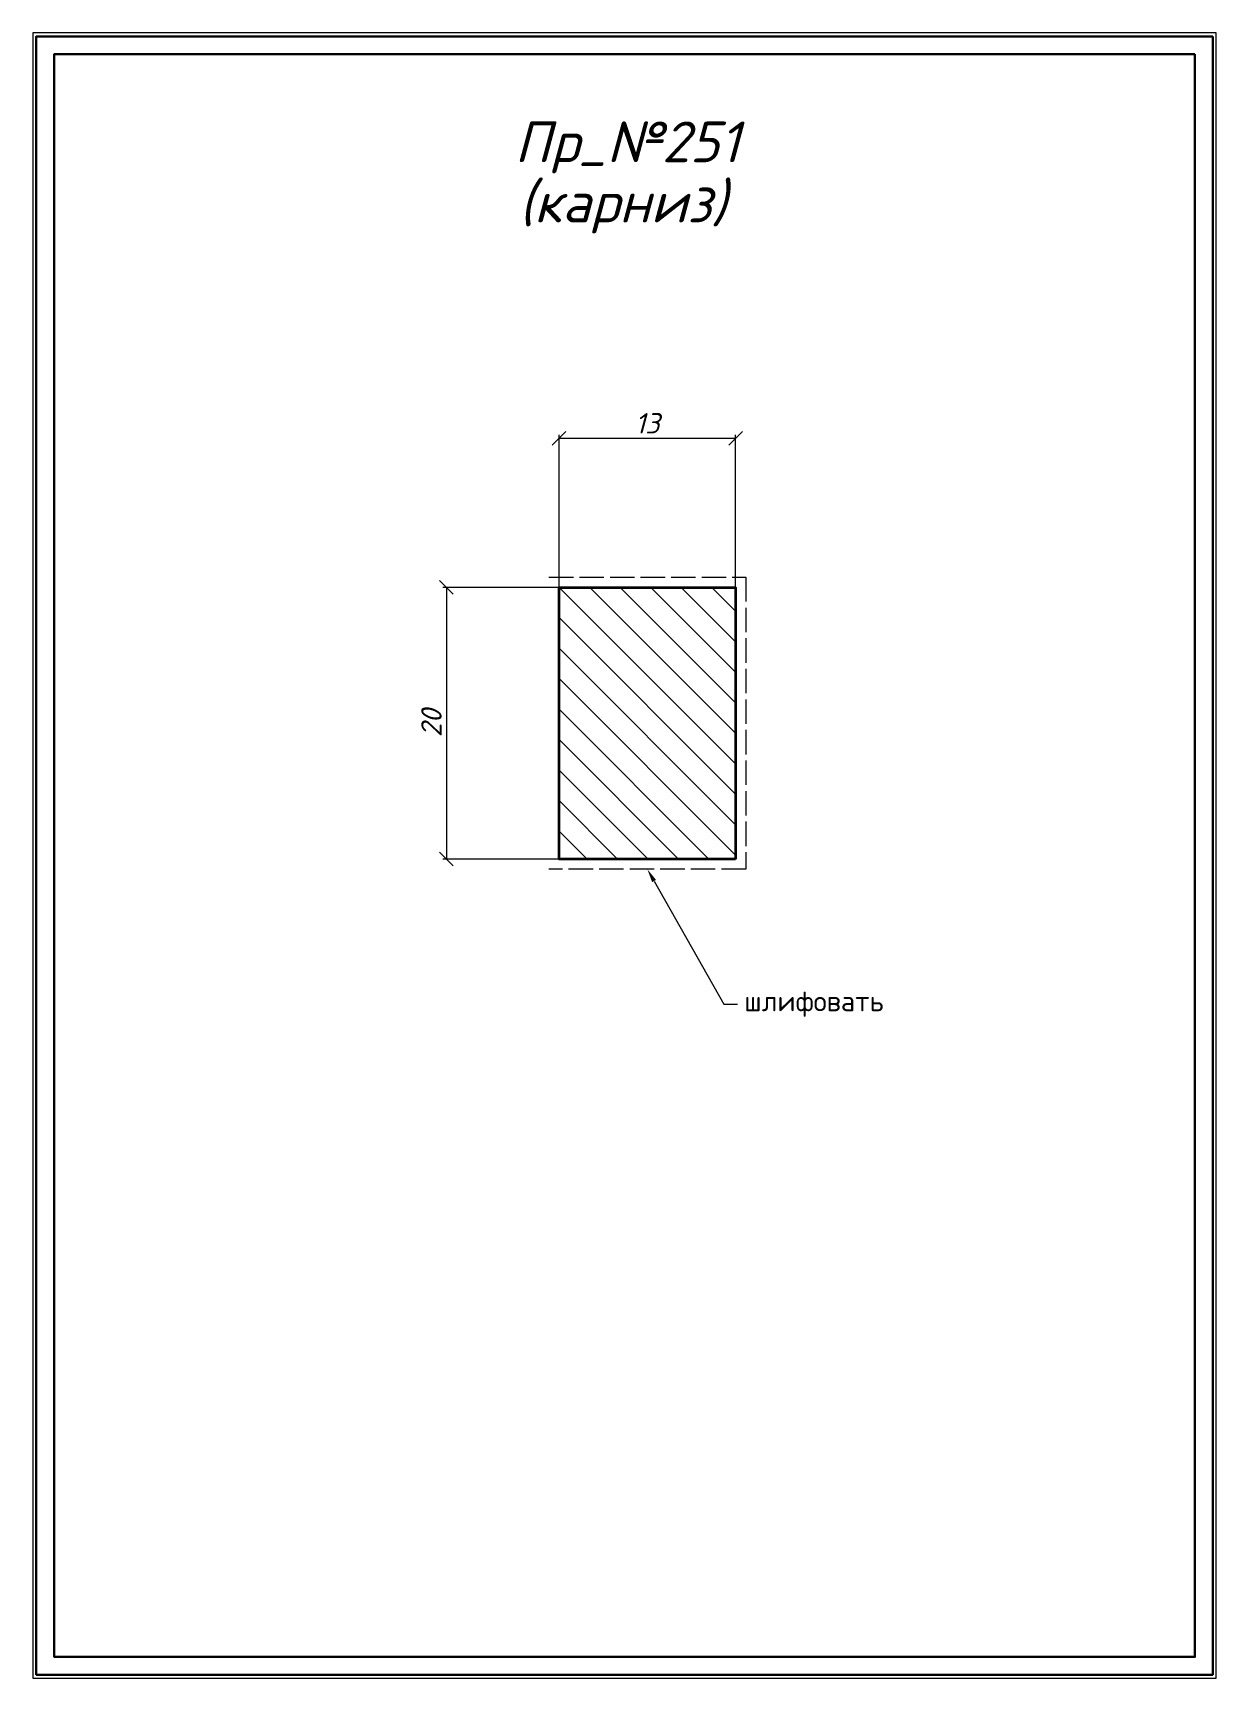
# Model space of a CAD drawing. Header units: millimetres. Extents: x 867 to 954, y -1308 to -1187.
import ezdxf
from ezdxf import colors
from ezdxf.entities.mleader import LeaderData, LeaderLine
from ezdxf.math import Vec2, Vec3

# ---------------------------------------------------------------- set-up
doc = ezdxf.new("R2010")
doc.units = ezdxf.units.MM
doc.linetypes.add('ACAD_ISO02W100', pattern=[15, 12, -3])
doc.layers.get('0').update_dxf_attribs({"lineweight": 13})
for name, color, linetype, lineweight in [('профили', 1, 'Continuous', 35), ('служебный слой ЛИНИИ ПУНКТИРНЫЕ', 7, 'ACAD_ISO02W100', 13), ('служебный слой НАДПИСИ', 7, 'Continuous', 13), ('служебный слой РАЗМЕРЫ', 7, 'Continuous', 9), ('служебный слой ШТАМП', 7, 'Continuous', 30), ('служебный слой ШТРИХОВКА', 7, 'Continuous', 5)]:
    doc.layers.add(name, color=color, linetype=linetype, lineweight=lineweight)
doc.styles.add('ЕСКД', font='isocpeur.ttf', dxfattribs={"oblique": 15})
doc.styles.add('ЕСКД профили текст', font='isocpeur.ttf')
doc.dimstyles.new('ЕСКД', dxfattribs={"dimtxt": 3.5, "dimasz": 2.5, "dimexe": 0.25, "dimexo": 0, "dimgap": 0.35, "dimtad": 1, "dimdec": 1, "dimzin": 9, "dimtxsty": 'ЕСКД', "dimblk": 'OBLIQUE', "dimcen": 0, "dimclrd": 256, "dimclre": 256, "dimclrt": 256, "dimadec": 1, "dimazin": 0, "dimtfac": 1, "dimtdec": 1, "dimtmove": 0, "dimatfit": 3, "dimldrblk": 'DOTSMALL', "dimfxl": 1, "dimlwd": -1, "dimlwe": -1, "dimarcsym": 0})

# ---------------------------------------------------------------- blocks, each defined once
blk = doc.blocks.new('_OBLIQUE')
at = {"color": 0, "linetype": 'ByBlock'}
blk.add_line((-0.5, -0.5), (0.5, 0.5), dxfattribs=at)
blk = doc.blocks.new('*D4')
at = {"layer": 'Defpoints', "color": 0, "transparency": 16777216}
for p in [(906.05, -1227.4), (897.75, -1247.4), (906.05, -1247.4)]:
    blk.add_point(p, dxfattribs=at)
at = {"layer": 'служебный слой РАЗМЕРЫ', "transparency": 16777216}
for p, q in [((906.05, -1227.4), (897.5, -1227.4)), ((897.75, -1227.4), (897.75, -1247.4)), ((906.05, -1247.4), (897.5, -1247.4))]:
    blk.add_line(p, q, dxfattribs=at)
for p, rotation in [((897.75, -1227.4), 90), ((897.75, -1247.4), 270)]:
    blk.add_blockref('_OBLIQUE', p, dxfattribs=dict(at, rotation=rotation))
at = {"layer": 'служебный слой РАЗМЕРЫ', "transparency": 16777216, "insert": (896.65, -1237.4), "char_height": 1.5, "attachment_point": 5, "rotation": 90, "style": 'ЕСКД'}
blk.add_mtext('20', dxfattribs=at)
blk = doc.blocks.new('_DotSmall')
at = {"color": 0, "linetype": 'ByBlock', "lineweight": -3, "const_width": 0.5}
blk.add_lwpolyline([(-0.0625, 0, 1), (0.0625, 0, 1)], format="xyb", close=True, dxfattribs=at)

msp = doc.modelspace()

# ---------------------------------------------------------------- hatches: boundary and pattern name
at = {"layer": 'служебный слой ШТРИХОВКА'}
h = msp.add_hatch(dxfattribs=at)
h.set_pattern_fill('ANSI31', color=256, scale=0.5, angle=90, style=0)
h.set_pattern_definition([(135, (-1.1199, 0.8301), (-1.122532, -1.122532), [])])
h.paths.add_polyline_path([(906.05, -1227.4), (906.05, -1247.4), (919.05, -1247.4), (919.05, -1227.4)])

# ---------------------------------------------------------------- linework, layer by layer
at = {"layer": 'профили', "ltscale": 100}
msp.add_lwpolyline([(919.05, -1247.4), (906.05, -1247.4), (906.05, -1227.4), (919.05, -1227.4)], close=True, dxfattribs=at)
at = {"layer": 'служебный слой ЛИНИИ ПУНКТИРНЫЕ', "ltscale": 0.15}
msp.add_lwpolyline([(905.3, -1226.65), (919.8, -1226.65), (919.8, -1248.15), (905.3, -1248.15)], dxfattribs=at)
at = {"layer": 'служебный слой ШТАМП', "color": 6, "lineweight": 5, "ltscale": 100}
msp.add_lwpolyline([(954.43, -1186.58), (867.3, -1186.58), (867.3, -1307.71), (954.43, -1307.71)], close=True, dxfattribs=at)
at = {"layer": 'служебный слой ШТАМП', "ltscale": 100}
for points in [[(954.18, -1186.83), (867.55, -1186.83), (867.55, -1307.46), (954.18, -1307.46)], [(952.87, -1188.14), (868.87, -1188.14), (868.87, -1306.14), (952.87, -1306.14)]]:
    msp.add_lwpolyline(points, close=True, dxfattribs=at)

# ---------------------------------------------------------------- texts
at = {"layer": 'служебный слой НАДПИСИ', "style": 'ЕСКД', "oblique": 15}
for s, p in [('Пр_№251', (902.77, -1196.1)), ('(карниз)', (903.08, -1200.53))]:
    msp.add_text(s, height=3, dxfattribs=at).set_placement(p)

# ---------------------------------------------------------------- dimensions: what is measured, and where the dimension line sits
at = {"layer": 'служебный слой РАЗМЕРЫ'}
msp.add_linear_dim(base=(919.05, -1216.42), p1=(906.05, -1227.4), p2=(919.05, -1227.4), dimstyle='ЕСКД', override={"dimtxt": 1.5, "dimasz": 1}, dxfattribs=at).render()
dim = msp.add_linear_dim(base=(897.75, -1247.4), p1=(906.05, -1227.4), p2=(906.05, -1247.4), angle=90, dimstyle='ЕСКД', override={"dimtxt": 1.5, "dimasz": 1}, dxfattribs=at)
dim.commit()
dim.dimension.update_dxf_attribs({"geometry": '*D4', "text_midpoint": (896.65, -1237.4)})

# ---------------------------------------------------------------- leaders
ml = msp.add_multileader_mtext('Standard', dxfattribs=at)
ml.set_content('\\A1;{\\fISOCPEUR|b1|i0|c204|p34;шлифовать}', color=256, style='ЕСКД профили текст')
ml.set_leader_properties(color=256, linetype='ByLayer', lineweight=-1)
ml.build(insert=Vec2(0, 0))
ml.multileader.update_dxf_attribs({"dogleg_length": 1, "arrow_head_size": 1})
ctx = ml.context
ctx.base_point, ctx.char_height, ctx.arrow_head_size, ctx.landing_gap_size, ctx.plane_origin = Vec3(919.18, -1258.08), 1.5, 1, 0.5, Vec3(939.15, -1244.92)
notes = []
notes.append((ctx, [(1, (1, 1, 0), (918.18, -1258.08), (1, 0), 1, [(0, [(912.55, -1248.15)], 0, [])])]))
ctx.mtext.insert, ctx.mtext.flow_direction = Vec3(919.68, -1257.11), 5
for ctx, leaders in notes:
    for number, flags, end, landing, length, lines in leaders:
        leader = LeaderData()
        leader.index, (leader.has_last_leader_line, leader.has_dogleg_vector, leader.attachment_direction) = number, flags
        leader.last_leader_point, leader.dogleg_vector, leader.dogleg_length = Vec3(end), Vec3(landing), length
        for number, points, colour, breaks in lines:
            line = LeaderLine()
            line.index, line.vertices, line.color, line.breaks = number, Vec3.list(points), colors.encode_raw_color(colour), breaks
            leader.lines.append(line)
        ctx.leaders.append(leader)

doc.saveas('drawing.dxf')
